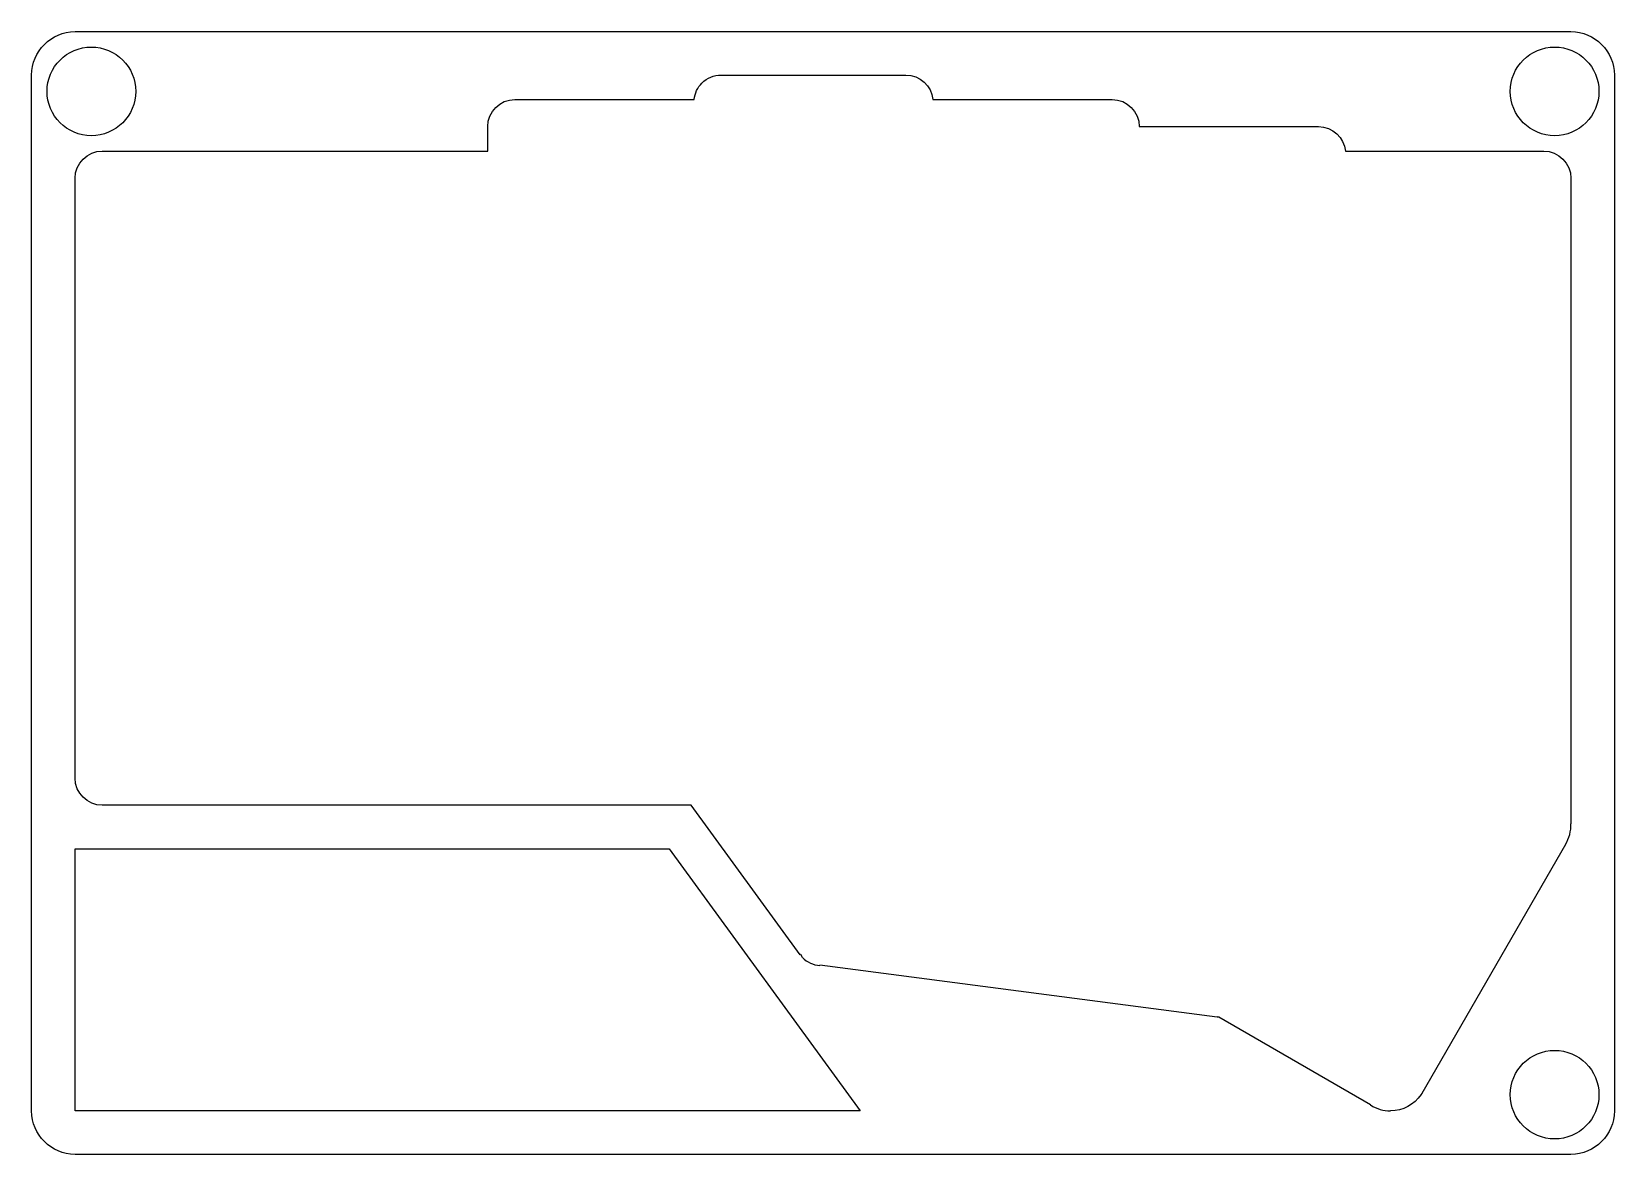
# Model space of a CAD drawing. Header units: millimetres. Extents: x -70 to 76, y -60 to 44.
import ezdxf

# ---------------------------------------------------------------- set-up
doc = ezdxf.new("R2010")
doc.units = ezdxf.units.MM
doc.layers.get('0').update_dxf_attribs({"linetype": 'CONTINUOUS'})

msp = doc.modelspace()

# ---------------------------------------------------------------- linework, layer by layer
for p, q in [((-65.63, 43.64), (72.12, 43.64)), ((-69.63, -25.11), (-69.63, 39.64)), ((-6.13, 39.64), (-6.13, 39.64)), ((-6.13, 39.64), (4.08, 39.64)), ((4.08, 39.64), (10.87, 39.64)), ((76.12, 39.64), (76.12, -55.76)), ((-25.13, 37.39), (-25.13, 37.39)), ((-25.13, 37.39), (-8.62, 37.39)), ((13.36, 37.39), (29.87, 37.39)), ((29.87, 37.39), (29.87, 37.39)), ((-27.63, 32.64), (-27.63, 34.89)), ((32.37, 34.89), (48.87, 34.89)), ((48.87, 34.89), (48.87, 34.89)), ((48.87, 34.89), (48.87, 34.89)), ((-63.13, 32.64), (-63.13, 32.64)), ((-63.13, 32.64), (-27.63, 32.64)), ((51.36, 32.64), (69.62, 32.64)), ((69.62, 32.64), (69.62, 32.64)), ((-65.63, -25.11), (-65.63, 30.14)), ((-65.63, 30.14), (-65.63, 30.14)), ((72.12, 30.14), (72.12, -29.31)), ((-69.63, -55.76), (-69.63, -25.11)), ((-65.63, -25.11), (-65.63, -25.11)), ((-8.9, -27.61), (-63.13, -27.61)), ((-63.13, -27.61), (-63.13, -27.61)), ((1.15, -41.39), (-8.9, -27.61)), ((71.63, -31.21), (58.4, -54.14)), ((71.63, -31.21), (71.63, -31.21)), ((1.21, -41.35), (1.15, -41.39)), ((1.35, -41.63), (1.21, -41.35)), ((39.53, -47.11), (2.96, -42.35)), ((39.6, -47.12), (39.53, -47.1)), ((39.53, -47.1), (39.53, -47.11)), ((53.67, -55.21), (39.69, -47.13)), ((58.38, -54.17), (58.32, -54.26)), ((58.32, -54.26), (58.32, -54.26)), ((58.4, -54.14), (58.37, -54.12)), ((58.37, -54.12), (58.38, -54.17)), ((55.51, -59.76), (-65.63, -59.76)), ((72.12, -59.76), (55.51, -59.76))]:
    msp.add_line(p, q)
msp.add_lwpolyline([(6.68, -55.76), (-65.63, -55.76), (-65.63, -31.61), (-10.93, -31.61)], close=True)
for centre in [(-64.13, 38.14), (70.62, 38.14), (70.62, -54.26)]:
    msp.add_circle(centre, 4.08)
for centre, major_axis, ratio, start_param, end_param in [((68.54, -29.38), (0.58, 3.6), 0.983236, 4.342771, 4.887364), ((3.39, -39.26), (1.29, 2.89), 0.882931, 2.814897, 3.456333), ((55.69, -51.75), (1.09, 3.88), 0.913201, 2.864998, 3.392403)]:
    msp.add_ellipse(centre, major_axis=major_axis, ratio=ratio, start_param=start_param, end_param=end_param)
for points in [[(-69.63, 39.64), (-69.63, 41.85), (-67.84, 43.64), (-65.63, 43.64)], [(72.12, 43.64), (74.33, 43.64), (76.12, 41.85), (76.12, 39.64)], [(10.87, 39.64), (12.17, 39.64), (13.23, 38.65), (13.36, 37.39)], [(-27.63, 34.89), (-27.63, 36.27), (-26.51, 37.39), (-25.13, 37.39)], [(29.87, 37.39), (31.25, 37.39), (32.37, 36.27), (32.37, 34.89)], [(48.87, 34.89), (50.17, 34.89), (51.23, 33.9), (51.36, 32.64)], [(-65.63, 30.14), (-65.63, 31.52), (-64.51, 32.64), (-63.13, 32.64)], [(69.62, 32.64), (71, 32.64), (72.12, 31.52), (72.12, 30.14)], [(-63.13, -27.61), (-64.51, -27.61), (-65.63, -26.49), (-65.63, -25.11)], [(39.69, -47.13), (39.66, -47.13), (39.63, -47.12), (39.6, -47.12)], [(58.32, -54.26), (57.69, -55.2), (56.64, -55.76), (55.51, -55.76)], [(-65.63, -59.76), (-67.84, -59.76), (-69.63, -57.97), (-69.63, -55.76)], [(76.12, -55.76), (76.12, -57.97), (74.33, -59.76), (72.12, -59.76)]]:
    msp.add_open_spline(points, degree=3)
msp.add_open_spline([(-8.62, 37.39), (-8.56, 37.96), (-8.31, 38.49), (-7.9, 38.91), (-7.43, 39.38), (-6.8, 39.64), (-6.13, 39.64)], degree=3, knots=[23, 23, 23, 23, 24, 24, 24, 25, 25, 25, 25])

doc.saveas('drawing.dxf')
